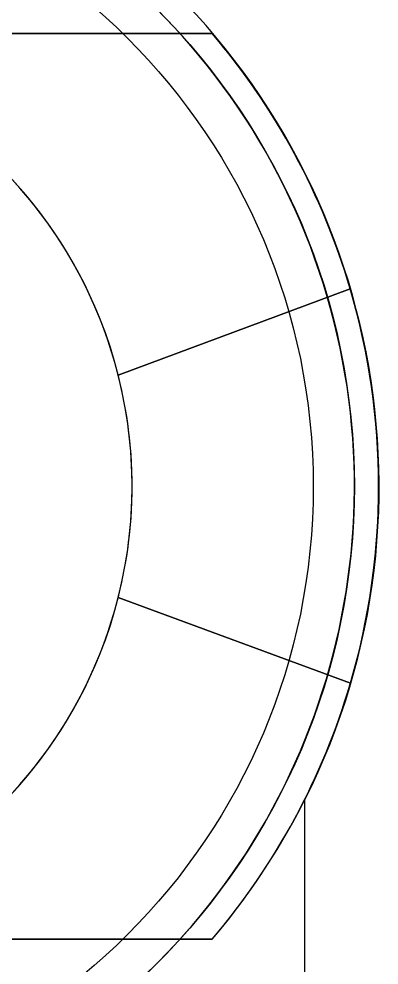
# Model space of a CAD drawing. Header units: millimetres. Extents: x -107 to 32, y -62 to 1.
# Drawn here: x -90.56 to -86.18, y -16.46 to -4.96 of the extents above; entities that cross this region are included whole.
import ezdxf

# ---------------------------------------------------------------- set-up
doc = ezdxf.new("R2010")
doc.units = ezdxf.units.MM
doc.layers.add('Part__Feature004', color=7, linetype='CONTINUOUS')

msp = doc.modelspace()

# ---------------------------------------------------------------- linework, layer by layer
at = {"layer": 'Part__Feature004'}
for p, q in [((-101.154, -5.14, -4.75), (-88.2058, -5.14, -4.75)), ((-101.154, -5.14, -4.75), (-88.2058, -5.14, -4.75)), ((-88.2058, -5.14, -3.75), (-92.18, -5.14, -3.75)), ((-88.2058, -5.14, -3.75), (-92.18, -5.14, -3.75)), ((-88.2058, -5.14, -4.75), (-88.2058, -5.14, -3.75)), ((-88.2058, -5.14, -4.75), (-88.2058, -5.14, -3.75)), ((-89.3483, -9.29, -3.75), (-86.5311, -8.24, -3.75)), ((-86.5311, -8.24, -2.75), (-89.3483, -9.29, -2.75)), ((-86.5311, -8.24, -2.75), (-89.3483, -9.29, -2.75)), ((-89.3483, -9.29, -3.75), (-86.5311, -8.24, -3.75)), ((-86.5311, -8.24, -3.75), (-86.5311, -8.24, -2.75)), ((-86.5311, -8.24, -3.75), (-86.5311, -8.24, -2.75)), ((-89.3483, -9.29, -2.75), (-89.3483, -9.29, -3.75)), ((-89.3483, -9.29, -2.75), (-89.3483, -9.29, -3.75)), ((-86.5286, -13.0314, -3.75), (-89.3483, -11.99, -3.75)), ((-89.3483, -11.99, -2.75), (-86.5286, -13.0314, -2.75)), ((-89.3483, -11.99, -3.75), (-89.3483, -11.99, -2.75)), ((-89.3483, -11.99, -2.75), (-86.5286, -13.0314, -2.75)), ((-86.5286, -13.0314, -3.75), (-89.3483, -11.99, -3.75)), ((-89.3483, -11.99, -3.75), (-89.3483, -11.99, -2.75)), ((-86.5286, -13.0314, -3.75), (-86.5286, -13.0314, -2.75)), ((-86.5286, -13.0314, -3.75), (-86.5286, -13.0314, -2.75)), ((-87.08, -22.14, -6), (-87.08, -14.4466, -6)), ((-87.08, -14.4466, -6), (-87.08, -14.4466, -4.75)), ((-87.08, -22.14, -6), (-87.08, -14.4466, -6)), ((-87.08, -14.4466, -6), (-87.08, -14.4466, -4.75)), ((-87.08, -22.14, -4.75), (-87.08, -14.4466, -4.75)), ((-87.08, -22.14, -4.75), (-87.08, -14.4466, -4.75)), ((-88.2058, -16.14, -4.75), (-101.154, -16.14, -4.75)), ((-88.2058, -16.14, -4.75), (-101.154, -16.14, -4.75)), ((-92.18, -16.14, -3.75), (-88.2058, -16.14, -3.75)), ((-92.18, -16.14, -3.75), (-88.2058, -16.14, -3.75)), ((-88.2058, -16.14, -4.75), (-88.2058, -16.14, -3.75)), ((-88.2058, -16.14, -4.75), (-88.2058, -16.14, -3.75))]:
    msp.add_line(p, q, dxfattribs=at)
for radius in [8.2, 8.2, 7.7, 7.7]:
    msp.add_circle((-94.68, -10.64), radius, dxfattribs=at)
for centre, radius, start, end in [((-94.68, -10.64, -6), 8.5, -26.6047, -153.395), ((-94.68, -10.64, -6), 8.5, -26.6047, -153.395), ((-94.68, -10.64, -4.75), 8.5, -26.6047, -153.395), ((-94.68, -10.64, -4.75), 8.5, -26.6047, -153.395), ((-94.68, -10.64, -6), 8.2, -50.6433, -129.357), ((-94.68, -10.64, -6), 8.2, -50.6433, -129.357), ((-94.68, -10.64, -3.75), 8.495, 16.4106, 40.3488), ((-94.68, -10.64, -4.75), 8.495, -40.3488, 40.3488), ((-94.68, -10.64, -3.75), 8.495, 16.4106, 40.3488), ((-94.68, -10.64, -4.75), 8.495, -40.3488, 40.3488), ((-94.68, -10.64, -3.75), 5.5, 14.2087, 62.9643), ((-94.68, -10.64, -2.5), 5.5, -62.9643, 62.9643), ((-94.68, -10.64, -2.5), 5.5, -62.9643, 62.9643), ((-94.68, -10.64, -3.75), 5.5, 14.2087, 62.9643), ((-94.68, -10.64, -2.75), 8.495, -16.3505, 16.4106), ((-94.68, -10.64, -2.75), 8.495, -16.3505, 16.4106), ((-94.68, -10.64, -2.75), 5.5, -14.2087, 14.2087), ((-94.68, -10.64, -2.75), 5.5, -14.2087, 14.2087), ((-94.68, -10.64, -3.75), 5.5, -62.9643, -14.2087), ((-94.68, -10.64, -3.75), 5.5, -62.9643, -14.2087), ((-94.68, -10.64, -3.75), 8.495, -40.3488, -16.3505), ((-94.68, -10.64, -3.75), 8.495, -40.3488, -16.3505)]:
    msp.add_arc(centre, radius, start, end, dxfattribs=at)

doc.saveas('drawing.dxf')
